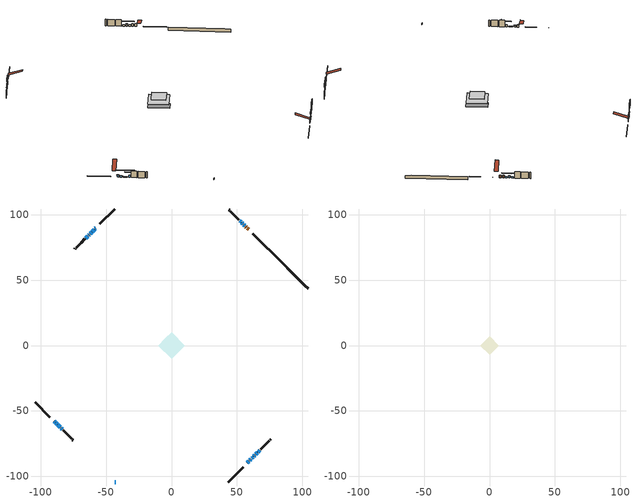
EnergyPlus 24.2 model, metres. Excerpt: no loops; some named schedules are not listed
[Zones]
conditioned space
 floor outside (Floor1 construction): -0.91,0 0,0.91 0.91,0 0,-0.91 z0.61
 floor adiabatic (AdiabaticFloorConstruction): -10.11,0 0,10.11 10.11,0 0,-10.11 z3.05
 floor foundation (Slab1 construction): -7.54,3 -3,7.54 7.54,-3 3,-7.54 z-1.83
 wall outside (RimJoist1 construction): 43.2,-104.29 54.65,-92.84 / -104.29,-43.2 -92.84,-54.65 / -43.2,104.29 -54.65,92.84 / 73.46,74.03 62.01,85.48 z0.61:0.91
 wall outside (AdiabaticWallConstruction 1): 58.85,88.63 57.88,89.61 / 57.22,90.27 56.59,90.89 z0.61:2.64
 wall outside (AdiabaticWallConstruction): -43.2,-104.29 -42.45,-104.29 / -57.8,89.68 -58.45,89.04 / -59.11,88.38 -60.4,87.09 / -61.06,86.43 -62.06,85.42 / -62.72,84.77 -63.37,84.12 z0.61:1.83; -89.68,-57.8 -89,-58.49 / 59.75,-87.73 60.54,-86.94 / 61.2,-86.29 62.28,-85.21 / -64.02,83.46 -65.46,82.02 / 62.93,-84.55 63.72,-83.76 / 64.38,-83.11 65.46,-82.03 / 66.11,-81.37 67.41,-80.08 z0.61:2.13; 55.94,91.55 55.07,92.41 / 53.11,94.37 52.21,95.27 / -88.34,-59.14 -87.44,-60.04 z0.61:1.68; 54.42,93.07 53.77,93.72 / -84.19,-63.29 -83.54,-63.94 z0.61:2.14; 57.8,-89.68 59.1,-88.39 z0.61:3.15; -86.79,-60.7 -84.85,-62.64 z0.61:1.17
 wall outside (Wall1 construction): 68.06,-79.42 70.74,-76.74 / -82.89,-64.6 -80.21,-67.28 / -66.12,81.37 -68.8,78.69 / 51.56,95.93 48.88,98.61 z0.61:5.49
 wall outside (Wall2 construction): 71.4,-76.09 74.63,-72.85 / -79.55,-67.93 -76.32,-71.17 / -69.45,78.03 -72.69,74.8 / 48.22,99.27 44.99,102.5 z0.61:5.49
 wall outside (Wall3 construction): 75.29,-72.19 75.77,-71.72 / -75.66,-71.83 -75.19,-72.3 / -73.35,74.14 -73.82,73.67 / 44.33,103.16 43.85,103.63 z0.61:5.49
 wall foundation (FoundationWall1 construction): 74.12,73.37,-1.83 74.12,73.37,0.61 101.27,46.21,0.61 101.27,46.21,0.25 104.29,43.2,0.25 104.29,43.2,-1.83
 window (WindowConstruction 17): -43.2,-104.29 -42.45,-104.29 z0.61:1.83
 window (WindowConstruction 6): -89.68,-57.8 -89,-58.49 z0.61:2.13
 window (WindowConstruction 7): 55.93,91.55 55.07,92.41 z0.61:1.68
 window (WindowConstruction 8): 54.42,93.07 53.77,93.72 z0.61:2.13
 window (WindowConstruction 9): -57.8,89.68 -58.45,89.04 z0.61:1.83
 window (WindowConstruction 10): -59.11,88.38 -60.4,87.09 z0.61:1.83
 window (WindowConstruction 11): -61.06,86.43 -62.06,85.42 z0.61:1.83
 window (WindowConstruction 12): -62.72,84.77 -63.37,84.12 z0.61:1.83
 window (WindowConstruction 13): 57.8,-89.68 59.1,-88.39 z0.61:3.15
 window (WindowConstruction 14): 59.75,-87.73 60.54,-86.94 z0.61:2.13
 window (WindowConstruction): 53.11,94.37 52.21,95.27 z0.61:1.68
 window (WindowConstruction 15): 61.2,-86.29 62.28,-85.21 z0.61:2.13
 window (WindowConstruction 16): -88.34,-59.14 -87.44,-60.04 z0.61:1.68
 window (WindowConstruction 18): -86.79,-60.7 -84.85,-62.64 z0.61:1.17
 window (WindowConstruction 1): -64.02,83.46 -65.46,82.02 z0.61:2.13
 window (WindowConstruction 2): 62.93,-84.55 63.72,-83.76 z0.61:2.13
 window (WindowConstruction 3): 64.38,-83.11 65.46,-82.03 z0.61:2.13
 window (WindowConstruction 4): 66.11,-81.37 67.41,-80.08 z0.61:2.13
 window (WindowConstruction 5): -84.19,-63.29 -83.55,-63.94 z0.61:2.13
 door (Door): 58.85,88.63 57.88,89.61 z0.61:2.64
 door (Door 1): 57.22,90.27 56.59,90.89 z0.61:2.64
 ceiling adiabatic (AdiabaticFloorConstruction): 0,-10.11 10.11,0 0,10.11 -10.11,0 z3.05
attic - vented
 floor to conditioned space (Floor2 construction Reversed): -7.18,0 0,7.18 7.18,0 0,-7.18 z5.49
 roof outside (Roof1 construction): 57.15,-90.34,5.49 50.16,-83.35,8.78 48.31,-85.19,8.78 55.3,-92.18,5.49; -90.34,-57.15,5.49 -83.35,-50.16,8.78 -85.19,-48.31,8.78 -92.18,-55.3,5.49; -57.15,90.34,5.49 -50.16,83.35,8.78 -48.31,85.19,8.78 -55.3,92.18,5.49; 59.51,87.98,5.49 52.52,80.99,8.78 54.36,79.14,8.78 61.35,86.13,5.49
shading: -88.86,-58.63 -89.83,-57.66 -90.12,-57.95 -89.15,-58.92 z2.34; 53.21,94.28 57.8,89.68 58.09,89.98 53.5,94.57 z4.32; 53.63,93.86 54.56,92.93 54.85,93.22 53.92,94.15 z2.34; -60.32,87.17 -55.94,91.55 -56.23,91.84 -60.61,87.46 z4.47; -62.27,85.22 -57.24,90.25 -57.53,90.54 -62.56,85.51 z4.47; -62.21,85.28 -60.91,86.57 -61.2,86.86 -62.5,85.57 z2.03; -63.51,83.98 -62.58,84.91 -62.87,85.2 -63.8,84.27 z2.03; 59.24,-88.25 57.66,-89.83 57.95,-90.12 59.53,-88.54 z3.35; 60.68,-86.8 59.61,-87.88 59.9,-88.17 60.97,-87.09 z2.34; 50.35,97.14 54.98,92.51 55.27,92.8 50.64,97.43 z4.32; 62.42,-85.07 61.06,-86.43 61.35,-86.72 62.71,-85.36 z2.34; -87.3,-60.18 -88.49,-59 -88.78,-59.29 -87.59,-60.47 z1.88; -81.26,-66.23 -90.38,-57.11 -90.67,-57.4 -81.55,-66.52 z6.25; -65.6,81.88 -63.88,83.6 -64.17,83.9 -65.89,82.17 z2.34; 65.59,-81.9 61.07,-86.42 61.36,-86.71 65.88,-82.19 z4.77; 67.32,-80.16 62.51,-84.97 62.8,-85.26 67.61,-80.45 z4.77; 69.27,-78.21 64.25,-83.24 64.54,-83.53 69.56,-78.5 z4.77; -81.68,-65.81 -86.06,-61.43 -86.35,-61.72 -81.97,-66.1 z4.77
[Building]
Building 1: Terrain=Suburbs
[Site:Location]
Edmonton Intl AP_AB: Latitude {deg}=53.31; Longitude {deg}=-113.58; Time Zone {hr}=-7; Elevation {m}=723; Keep Site Location Information=Yes
[Site:GroundTemperature:Shallow]
-1.56185, -3.61833, -3.78302, -2.80711, 1.11059, 5.01004, 8.39065, 10.5322, 10.7141, 8.97234, 5.67794, 1.89811
[Site:WaterMainsTemperature]
Calculation Method=Schedule; Temperature Schedule=mains temperature schedule
[Material] Roughness=Rough; Thermal Absorptance=0.9
Name | Thickness {m} | Conductivity {W/m-K} | Density {kg/m3} | Specific Heat {J/kg-K} | Solar Absorptance | Visible Absorptance
asphalt or fiberglass shingles | 0.00635 | 0.162714 | 1121.4 | 1465.45 | 0.4 | 0.4
ceiling loosefill ins | 0.169333 | 0.0480833 | 16.02 | 1046.75 | 0.7 | 0.7
ceiling stud and cavity | 0.1397 | 0.0984332 | 65.682 | 1177.47 | 0.7 | 0.7
concrete 4.0 in. | 0.1016 | 1.803125 | 2242.8 | 837.4 | 0.7 | 0.7
concrete 8.0 in. | 0.2032 | 1.803125 | 2242.8 | 837.4 | 0.7 | 0.7
door material | 0.04445 | 0.053851 | 512.64 | 1214.23 | 0.7 | 0.7
exterior vertical ins | 0.0716107 | 0.029427 | 32.04 | 1214.23 | 0.7 | 0.7
floor covering | 0.0127 | 0.0433444 | 54.468 | 1339.84 | 0.6 | 0.6
floor rigid ins; rim joist rigid ins; wall rigid ins | 0.051816 | 0.029427 | 32.04 | 1214.23 | 0.7 | 0.7
floor rigid ins 1; wall rigid ins 1 | 0.512978 | 0.029427 | 32.04 | 1214.23 | 0.7 | 0.7
floor stud and cavity | 0.1397 | 0.0770868 | 92.3553 | 1139.71 | 0.7 | 0.7
floor stud and cavity 1 | 0.1397 | 1.75129 | 37.0049 | 1207.88 | 0.7 | 0.7
furniture material conditioned space 1 | 0.1524 | 0.115458 | 640.8 | 1214.23 | 0.6 | 0.6
gypsum board | 0.0127 | 0.160291 | 801 | 837.4 | 0.6 | 0.6
gypsum board 1 | 0.0127 | 0.160291 | 801 | 837.4 | 0.7 | 0.7
osb sheathing 0.5 in. | 0.0127 | 0.115458 | 512.64 | 1214.23 | 0.7 | 0.7
osb sheathing 0.75 in. | 0.01905 | 0.115458 | 512.64 | 1214.23 | 0.7 | 0.7
osb sheathing 2.0 in. | 0.0508 | 0.115458 | 512.64 | 1214.23 | 0.7 | 0.7
rim joist stud and cavity | 0.0508 | 0.0413573 | 125.044 | 1163.47 | 0.6 | 0.6
wall stud and cavity | 0.1397 | 0.217966 | 139.0536 | 1170.24 | 0.7 | 0.7
wall stud and cavity 1 | 0.1397 | 0.215597 | 139.0536 | 1170.24 | 0.7 | 0.7
wall stud and cavity 2 | 0.1397 | 0.453384 | 139.0536 | 1170.24 | 0.7 | 0.7
wall stud and cavity 3 | 0.0889 | 0.380278 | 52.3479 | 1209.89 | 0.7 | 0.7
wall stud and cavity 4 | 0.0889 | 0.391764 | 83.0341 | 1211.67 | 0.7 | 0.7
wood siding | 0.0254 | 0.102417 | 544.68 | 1172.36 | 0.4 | 0.4
wood siding 1; wood siding 2; wood siding 3 | 0.0254 | 0.102417 | 544.68 | 1172.36 | 0.7 | 0.7
[WindowMaterial:SimpleGlazingSystem]
Name | U-Factor {W/m2-K} | Solar Heat Gain Coefficient
WindowMaterial | 2.986628 | 0.56
WindowMaterial 1 | 2.93496 | 0.62
WindowMaterial 10 | 3.28416 | 0.54
WindowMaterial 11 | 2.00774 | 0.44
WindowMaterial 12 | 1.90383 | 0.47
WindowMaterial 13 | 2.95653 | 0.6
WindowMaterial 14 | 2.16672 | 0.41
WindowMaterial 15 | 3.01842 | 0.49
WindowMaterial 2 | 2.1724 | 0.41
WindowMaterial 3 | 1.97083 | 0.45
WindowMaterial 4 | 1.95153 | 0.46
WindowMaterial 5 | 2.24281 | 0.4
WindowMaterial 6 | 2.97584 | 0.57
WindowMaterial 7 | 2.99003 | 0.55
WindowMaterial 8 | 2.97868 | 0.56
WindowMaterial 9 | 2.99685 | 0.54
[Construction]
AdiabaticFloorConstruction: floor stud and cavity 1, floor rigid ins 1, osb sheathing 0.75 in., floor covering
AdiabaticWallConstruction: wood siding 2, wall rigid ins 1, wall stud and cavity 3, gypsum board
AdiabaticWallConstruction 1: wood siding 3, wall rigid ins 1, wall stud and cavity 3, gypsum board
Door; Door 1: door material
Floor1 construction: floor stud and cavity, floor rigid ins, osb sheathing 0.75 in., floor covering
Floor2 construction Reversed: gypsum board, ceiling stud and cavity, ceiling loosefill ins
FoundationWall1 construction: concrete 8.0 in., gypsum board 1
furniture construction conditioned space 1: furniture material conditioned space 1
PartitionWallConstruction: gypsum board, wall stud and cavity 4, gypsum board
RimJoist1 construction: wood siding 1, rim joist rigid ins, osb sheathing 2.0 in., rim joist stud and cavity
Roof1 construction: asphalt or fiberglass shingles
Slab1 construction: concrete 4.0 in.
Wall1 construction: wood siding, wall rigid ins, osb sheathing 0.5 in., wall stud and cavity, gypsum board
Wall2 construction: wood siding, wall rigid ins, osb sheathing 0.5 in., wall stud and cavity 1, gypsum board
Wall3 construction: wood siding, wall rigid ins, osb sheathing 0.5 in., wall stud and cavity 2, gypsum board
WindowConstruction; WindowConstruction 16: WindowMaterial
WindowConstruction 1: WindowMaterial 1
WindowConstruction 10: WindowMaterial 10
WindowConstruction 11: WindowMaterial 11
WindowConstruction 12; WindowConstruction 9: WindowMaterial 9
WindowConstruction 13: WindowMaterial 12
WindowConstruction 14; WindowConstruction 2: WindowMaterial 2
WindowConstruction 15: WindowMaterial 13
WindowConstruction 17: WindowMaterial 14
WindowConstruction 18: WindowMaterial 15
WindowConstruction 3: WindowMaterial 3
WindowConstruction 4: WindowMaterial 4
WindowConstruction 5: WindowMaterial 5
WindowConstruction 6: WindowMaterial 6
WindowConstruction 7: WindowMaterial 7
WindowConstruction 8: WindowMaterial 8
[Zone] Multiplier=1; Part of Total Floor Area=Yes
Name | Volume {m3}
attic - vented | 55.094
conditioned space | 777.3
[Space]
Name | Zone | Volume {m3}
attic - vented 1 | attic - vented | 55.094
conditioned space 1 | conditioned space | 777.3
[ZoneInfiltration:EffectiveLeakageArea]
infil attic - vented 1: Zone or Space=attic - vented 1; Schedule=Always On Discrete; Effective Air Leakage Area {cm2}=3582.61; Stack Coefficient=0.00022913; Wind Coefficient=1.02273e-05
[ZoneMixing]
whole house fan mix: Zone or Space=attic - vented; Schedule=Always On Continuous; Design Flow Rate Calculation Method=Flow/Zone; Design Flow Rate {m3/s}=0; Source Zone or Space=conditioned space
[SurfaceProperty:ExposedFoundationPerimeter]
Slab1: Exposed Perimeter Calculation Method=TotalExposedPerimeter; Total Exposed Perimeter {m}=42.671
[InternalMass] Zone or ZoneList=conditioned space; Space or SpaceList=conditioned space 1
Name | Construction | Surface Area {m2}
furniture mass conditioned space 1 | furniture construction conditioned space 1 | 120.728
partition wall mass | PartitionWallConstruction | 301.821
[Lights]
interior lighting: Zone or ZoneList or Space or SpaceList=conditioned space 1; Schedule=interior lighting schedule; Design Level Calculation Method=LightingLevel; Lighting Level {W}=343.2; Return Air Fraction=0; Fraction Radiant=0.6; Fraction Visible=0.2; Fraction Replaceable=1
[People]
occupants: Zone or ZoneList or Space or SpaceList=conditioned space 1; Number of People Schedule=occupants schedule; Number of People Calculation Method=People; Number of People=3; Fraction Radiant=0.314171; Sensible Heat Fraction=0.56303; Activity Level Schedule=occupants activity schedule; Carbon Dioxide Generation Rate {m3/s-W}=0; Enable ASHRAE 55 Comfort Warnings=No; Mean Radiant Temperature Calculation Type=EnclosureAveraged
[ElectricEquipment] Zone or ZoneList or Space or SpaceList=conditioned space 1; Design Level Calculation Method=EquipmentLevel
Name | Schedule | Design Level {W} | Fraction Latent | Fraction Radiant | Fraction Lost
clothes dryer | clothes dryer schedule | 140.772 | 0.015 | 0.081 | 0.85
clothes washer | clothes washer schedule | 32.1985 | 0.03 | 0.162 | 0.7
cooking range | cooking range schedule | 215.147 | 0.08 | 0.432 | 0.2
dishwasher | dishwasher schedule | 66.8632 | 0.3 | 0.18 | 0.4
fridge | fridge schedule | 72.9452 | 0 | 0.6 | 0
mech vent bath fan 0 | mech vent bath fan 0 schedule | 50.2 | 0 | 0 | 1
mech vent bath fan 1 | mech vent bath fan 1 schedule | 50.2 | 0 | 0 | 1
mech vent house fan | mech vent house fan schedule | 0 | 0 | 0 | 1
mech vent house fan cfis | mech vent house fan cfis schedule | 0 | 0 | 0 | 0
mech vent range fan 0 | mech vent range fan 0 schedule | 57 | 0 | 0 | 1
misc plug loads | misc plug loads schedule | 494.7 | 0.045 | 0.513 | 0.1
whole house fan | Always On Discrete | 0 | 0 | 0 | 1
[OtherEquipment] Zone or ZoneList or Space or SpaceList=conditioned space 1; Design Level Calculation Method=EquipmentLevel
Name | Fuel Type | Schedule | Design Level {W} | Fraction Latent | Fraction Radiant | Fraction Lost
clothes dryer 1 | Electricity | clothes dryer schedule | 0 | 0.015 | 0.081 | 0.85
cooking range 1 | Electricity | cooking range schedule | 0 | 0.08 | 0.432 | 0.2
general water use latent | None | general water use schedule | 62.594 | 1 | 0 | 0
general water use sensible | None | general water use schedule | -61.6891 | 0 | 0.6 | 0
mech vent house fan latent load | None | Always On Discrete | 0 | 1 | 0 | 0
mech vent house fan sensible load | None | Always On Discrete | 0 | 0 | 0 | 0
water heater energy adjustment1 | NaturalGas | Always On Discrete | 0.01 | 0 | 0 | 1
[ZoneInfiltration:DesignFlowRate] Zone or ZoneList or Space or SpaceList=conditioned space 1; Schedule=Always On Discrete; Design Flow Rate Calculation Method=Flow/Zone; Design Flow Rate {m3/s}=0
infil flow; natural vent flow; whole house fan flow
[Foundation:Kiva]
Foundation Kiva 1: Initial Indoor Air Temperature {C}=18; Wall Height Above Grade {m}=0.609996; Wall Depth Below Slab {m}=0.2032; Custom Block Material Name 1=exterior vertical ins; Custom Block Depth 1 {m}=2.43998; Custom Block X Position 1 {m}=0.2159; Custom Block Z Position 1 {m}=0
[Foundation:Kiva:Settings]
Soil Conductivity {W/m-K}=0.849921; Soil Density {kg/m3}=1842.3; Soil Specific Heat {J/kg-K}=418.7; Ground Solar Absorptivity=0.9; Ground Thermal Absorptivity=0.9; Ground Surface Roughness {m}=0.03; Far-Field Width {m}=40; Deep-Ground Boundary Condition=ZeroFlux; Deep-Ground Depth {m}=40; Minimum Cell Dimension {m}=0.2; Maximum Cell Growth Coefficient=3; Simulation Timestep=Timestep
[Exterior:Lights]
exterior lighting: Schedule=exterior lighting schedule; Design Level {W}=75.6
[Schedule:Constant]
Name | Hourly Value
Always On Continuous; mech vent house fan schedule; mech vent house fan cfis schedule; Always On Discrete | 1
occupants activity schedule | 117.228
fridge schedule | 0
[Schedule:Week:Daily]
interior lighting schedule Week Rule - Jan1-Jan27: interior lighting schedule day, interior lighting schedule day, interior lighting schedule day, interior lighting schedule day, interior lighting schedule day, interior lighting schedule day, interior lighting schedule day, interior lighting schedule default day, interior lighting schedule default day, interior lighting schedule default day, interior lighting schedule default day, interior lighting schedule default day
interior lighting schedule Week Rule - Jan28-Feb3: interior lighting schedule day, interior lighting schedule day, interior lighting schedule day, interior lighting schedule day, interior lighting schedule day 1, interior lighting schedule day 1, interior lighting schedule day 1, interior lighting schedule default day, interior lighting schedule default day, interior lighting schedule default day, interior lighting schedule default day, interior lighting schedule default day
interior lighting schedule Week Rule - Feb4-Feb24: interior lighting schedule day 1, interior lighting schedule day 1, interior lighting schedule day 1, interior lighting schedule day 1, interior lighting schedule day 1, interior lighting schedule day 1, interior lighting schedule day 1, interior lighting schedule default day, interior lighting schedule default day, interior lighting schedule default day, interior lighting schedule default day, interior lighting schedule default day
interior lighting schedule Week Rule - Feb25-Mar3: interior lighting schedule day 1, interior lighting schedule day 1, interior lighting schedule day 1, interior lighting schedule day 1, interior lighting schedule day 2, interior lighting schedule day 2, interior lighting schedule day 2, interior lighting schedule default day, interior lighting schedule default day, interior lighting schedule default day, interior lighting schedule default day, interior lighting schedule default day
interior lighting schedule Week Rule - Mar4-Mar31: interior lighting schedule day 2, interior lighting schedule day 2, interior lighting schedule day 2, interior lighting schedule day 2, interior lighting schedule day 2, interior lighting schedule day 2, interior lighting schedule day 2, interior lighting schedule default day, interior lighting schedule default day, interior lighting schedule default day, interior lighting schedule default day, interior lighting schedule default day
interior lighting schedule Week Rule - Apr1-Apr28: interior lighting schedule day 3, interior lighting schedule day 3, interior lighting schedule day 3, interior lighting schedule day 3, interior lighting schedule day 3, interior lighting schedule day 3, interior lighting schedule day 3, interior lighting schedule default day, interior lighting schedule default day, interior lighting schedule default day, interior lighting schedule default day, interior lighting schedule default day
interior lighting schedule Week Rule - Apr29-May5: interior lighting schedule day 3, interior lighting schedule day 3, interior lighting schedule day 4, interior lighting schedule day 4, interior lighting schedule day 4, interior lighting schedule day 4, interior lighting schedule day 4, interior lighting schedule default day, interior lighting schedule default day, interior lighting schedule default day, interior lighting schedule default day, interior lighting schedule default day
interior lighting schedule Week Rule - May6-May26: interior lighting schedule day 4, interior lighting schedule day 4, interior lighting schedule day 4, interior lighting schedule day 4, interior lighting schedule day 4, interior lighting schedule day 4, interior lighting schedule day 4, interior lighting schedule default day, interior lighting schedule default day, interior lighting schedule default day, interior lighting schedule default day, interior lighting schedule default day
interior lighting schedule Week Rule - May27-Jun2: interior lighting schedule day 4, interior lighting schedule day 4, interior lighting schedule day 4, interior lighting schedule day 4, interior lighting schedule day 4, interior lighting schedule day 5, interior lighting schedule day 5, interior lighting schedule default day, interior lighting schedule default day, interior lighting schedule default day, interior lighting schedule default day, interior lighting schedule default day
interior lighting schedule Week Rule - Jun3-Jun30: interior lighting schedule day 5, interior lighting schedule day 5, interior lighting schedule day 5, interior lighting schedule day 5, interior lighting schedule day 5, interior lighting schedule day 5, interior lighting schedule day 5, interior lighting schedule default day, interior lighting schedule default day, interior lighting schedule default day, interior lighting schedule default day, interior lighting schedule default day
interior lighting schedule Week Rule - Jul1-Jul28: interior lighting schedule day 6, interior lighting schedule day 6, interior lighting schedule day 6, interior lighting schedule day 6, interior lighting schedule day 6, interior lighting schedule day 6, interior lighting schedule day 6, interior lighting schedule default day, interior lighting schedule default day, interior lighting schedule default day, interior lighting schedule default day, interior lighting schedule default day
interior lighting schedule Week Rule - Jul29-Aug4: interior lighting schedule day 6, interior lighting schedule day 6, interior lighting schedule day 6, interior lighting schedule day 7, interior lighting schedule day 7, interior lighting schedule day 7, interior lighting schedule day 7, interior lighting schedule default day, interior lighting schedule default day, interior lighting schedule default day, interior lighting schedule default day, interior lighting schedule default day
interior lighting schedule Week Rule - Aug5-Aug25: interior lighting schedule day 7, interior lighting schedule day 7, interior lighting schedule day 7, interior lighting schedule day 7, interior lighting schedule day 7, interior lighting schedule day 7, interior lighting schedule day 7, interior lighting schedule default day, interior lighting schedule default day, interior lighting schedule default day, interior lighting schedule default day, interior lighting schedule default day
interior lighting schedule Week Rule - Aug26-Sep1: interior lighting schedule day 7, interior lighting schedule day 7, interior lighting schedule day 7, interior lighting schedule day 7, interior lighting schedule day 7, interior lighting schedule day 7, interior lighting schedule day 8, interior lighting schedule default day, interior lighting schedule default day, interior lighting schedule default day, interior lighting schedule default day, interior lighting schedule default day
interior lighting schedule Week Rule - Sep2-Sep29: interior lighting schedule day 8, interior lighting schedule day 8, interior lighting schedule day 8, interior lighting schedule day 8, interior lighting schedule day 8, interior lighting schedule day 8, interior lighting schedule day 8, interior lighting schedule default day, interior lighting schedule default day, interior lighting schedule default day, interior lighting schedule default day, interior lighting schedule default day
interior lighting schedule Week Rule - Sep30-Oct6: interior lighting schedule day 8, interior lighting schedule day 9, interior lighting schedule day 9, interior lighting schedule day 9, interior lighting schedule day 9, interior lighting schedule day 9, interior lighting schedule day 9, interior lighting schedule default day, interior lighting schedule default day, interior lighting schedule default day, interior lighting schedule default day, interior lighting schedule default day
interior lighting schedule Week Rule - Oct7-Oct27: interior lighting schedule day 9, interior lighting schedule day 9, interior lighting schedule day 9, interior lighting schedule day 9, interior lighting schedule day 9, interior lighting schedule day 9, interior lighting schedule day 9, interior lighting schedule default day, interior lighting schedule default day, interior lighting schedule default day, interior lighting schedule default day, interior lighting schedule default day
interior lighting schedule Week Rule - Oct28-Nov3: interior lighting schedule day 9, interior lighting schedule day 9, interior lighting schedule day 9, interior lighting schedule day 9, interior lighting schedule day 10, interior lighting schedule day 10, interior lighting schedule day 10, interior lighting schedule default day, interior lighting schedule default day, interior lighting schedule default day, interior lighting schedule default day, interior lighting schedule default day
interior lighting schedule Week Rule - Nov4-Nov24: interior lighting schedule day 10, interior lighting schedule day 10, interior lighting schedule day 10, interior lighting schedule day 10, interior lighting schedule day 10, interior lighting schedule day 10, interior lighting schedule day 10, interior lighting schedule default day, interior lighting schedule default day, interior lighting schedule default day, interior lighting schedule default day, interior lighting schedule default day
interior lighting schedule Week Rule - Nov25-Dec1: interior lighting schedule day 10, interior lighting schedule day 10, interior lighting schedule day 10, interior lighting schedule day 10, interior lighting schedule day 10, interior lighting schedule day 10, interior lighting schedule day 11, interior lighting schedule default day, interior lighting schedule default day, interior lighting schedule default day, interior lighting schedule default day, interior lighting schedule default day
interior lighting schedule Week Rule - Dec2-Dec31: interior lighting schedule day 11, interior lighting schedule day 11, interior lighting schedule day 11, interior lighting schedule day 11, interior lighting schedule day 11, interior lighting schedule day 11, interior lighting schedule day 11, interior lighting schedule default day, interior lighting schedule default day, interior lighting schedule default day, interior lighting schedule default day, interior lighting schedule default day
occupants schedule Week Rule - Jan1-Dec31: occupants schedule day, occupants schedule day, occupants schedule day, occupants schedule day, occupants schedule day, occupants schedule day, occupants schedule day, occupants schedule default day, occupants schedule default day, occupants schedule default day, occupants schedule default day, occupants schedule default day
clothes dryer schedule Week Rule - Jan1-Dec31: clothes dryer schedule day, clothes dryer schedule day, clothes dryer schedule day, clothes dryer schedule day, clothes dryer schedule day, clothes dryer schedule day, clothes dryer schedule day, clothes dryer schedule default day, clothes dryer schedule default day, clothes dryer schedule default day, clothes dryer schedule default day, clothes dryer schedule default day
clothes washer schedule Week Rule - Jan1-Dec31: clothes washer schedule day, clothes washer schedule day, clothes washer schedule day, clothes washer schedule day, clothes washer schedule day, clothes washer schedule day, clothes washer schedule day, clothes washer schedule default day, clothes washer schedule default day, clothes washer schedule default day, clothes washer schedule default day, clothes washer schedule default day
cooking range schedule Week Rule - Jan1-Dec31: cooking range schedule day, cooking range schedule day, cooking range schedule day, cooking range schedule day, cooking range schedule day, cooking range schedule day, cooking range schedule day, cooking range schedule default day, cooking range schedule default day, cooking range schedule default day, cooking range schedule default day, cooking range schedule default day
dishwasher schedule Week Rule - Jan1-Dec31: dishwasher schedule day, dishwasher schedule day, dishwasher schedule day, dishwasher schedule day, dishwasher schedule day, dishwasher schedule day, dishwasher schedule day, dishwasher schedule default day, dishwasher schedule default day, dishwasher schedule default day, dishwasher schedule default day, dishwasher schedule default day
mech vent bath fan 0 schedule Week Rule - Jan1-Dec31: mech vent bath fan 0 schedule day, mech vent bath fan 0 schedule day, mech vent bath fan 0 schedule day, mech vent bath fan 0 schedule day, mech vent bath fan 0 schedule day, mech vent bath fan 0 schedule day, mech vent bath fan 0 schedule day, mech vent bath fan 0 schedule default day, mech vent bath fan 0 schedule default day, mech vent bath fan 0 schedule default day, mech vent bath fan 0 schedule default day, mech vent bath fan 0 schedule default day
mech vent bath fan 1 schedule Week Rule - Jan1-Dec31: mech vent bath fan 1 schedule day, mech vent bath fan 1 schedule day, mech vent bath fan 1 schedule day, mech vent bath fan 1 schedule day, mech vent bath fan 1 schedule day, mech vent bath fan 1 schedule day, mech vent bath fan 1 schedule day, mech vent bath fan 1 schedule default day, mech vent bath fan 1 schedule default day, mech vent bath fan 1 schedule default day, mech vent bath fan 1 schedule default day, mech vent bath fan 1 schedule default day
mech vent range fan 0 schedule Week Rule - Jan1-Dec31: mech vent range fan 0 schedule day, mech vent range fan 0 schedule day, mech vent range fan 0 schedule day, mech vent range fan 0 schedule day, mech vent range fan 0 schedule day, mech vent range fan 0 schedule day, mech vent range fan 0 schedule day, mech vent range fan 0 schedule default day, mech vent range fan 0 schedule default day, mech vent range fan 0 schedule default day, mech vent range fan 0 schedule default day, mech vent range fan 0 schedule default day
misc plug loads schedule Week Rule - Jan1-Dec31: misc plug loads schedule day, misc plug loads schedule day, misc plug loads schedule day, misc plug loads schedule day, misc plug loads schedule day, misc plug loads schedule day, misc plug loads schedule day, misc plug loads schedule default day, misc plug loads schedule default day, misc plug loads schedule default day, misc plug loads schedule default day, misc plug loads schedule default day
general water use schedule Week Rule - Jan1-Dec31: general water use schedule day, general water use schedule day, general water use schedule day, general water use schedule day, general water use schedule day, general water use schedule day, general water use schedule day, general water use schedule default day, general water use schedule default day, general water use schedule default day, general water use schedule default day, general water use schedule default day
exterior lighting schedule Week Rule - Jan1-Jan27: exterior lighting schedule day, exterior lighting schedule day, exterior lighting schedule day, exterior lighting schedule day, exterior lighting schedule day, exterior lighting schedule day, exterior lighting schedule day, exterior lighting schedule default day, exterior lighting schedule default day, exterior lighting schedule default day, exterior lighting schedule default day, exterior lighting schedule default day
exterior lighting schedule Week Rule - Jan28-Feb3: exterior lighting schedule day, exterior lighting schedule day, exterior lighting schedule day, exterior lighting schedule day, exterior lighting schedule day 1, exterior lighting schedule day 1, exterior lighting schedule day 1, exterior lighting schedule default day, exterior lighting schedule default day, exterior lighting schedule default day, exterior lighting schedule default day, exterior lighting schedule default day
exterior lighting schedule Week Rule - Feb4-Feb24: exterior lighting schedule day 1, exterior lighting schedule day 1, exterior lighting schedule day 1, exterior lighting schedule day 1, exterior lighting schedule day 1, exterior lighting schedule day 1, exterior lighting schedule day 1, exterior lighting schedule default day, exterior lighting schedule default day, exterior lighting schedule default day, exterior lighting schedule default day, exterior lighting schedule default day
exterior lighting schedule Week Rule - Feb25-Mar3: exterior lighting schedule day 1, exterior lighting schedule day 1, exterior lighting schedule day 1, exterior lighting schedule day 1, exterior lighting schedule day 2, exterior lighting schedule day 2, exterior lighting schedule day 2, exterior lighting schedule default day, exterior lighting schedule default day, exterior lighting schedule default day, exterior lighting schedule default day, exterior lighting schedule default day
exterior lighting schedule Week Rule - Mar4-Mar31: exterior lighting schedule day 2, exterior lighting schedule day 2, exterior lighting schedule day 2, exterior lighting schedule day 2, exterior lighting schedule day 2, exterior lighting schedule day 2, exterior lighting schedule day 2, exterior lighting schedule default day, exterior lighting schedule default day, exterior lighting schedule default day, exterior lighting schedule default day, exterior lighting schedule default day
exterior lighting schedule Week Rule - Apr1-Apr28: exterior lighting schedule day 3, exterior lighting schedule day 3, exterior lighting schedule day 3, exterior lighting schedule day 3, exterior lighting schedule day 3, exterior lighting schedule day 3, exterior lighting schedule day 3, exterior lighting schedule default day, exterior lighting schedule default day, exterior lighting schedule default day, exterior lighting schedule default day, exterior lighting schedule default day
exterior lighting schedule Week Rule - Apr29-May5: exterior lighting schedule day 3, exterior lighting schedule day 3, exterior lighting schedule day 4, exterior lighting schedule day 4, exterior lighting schedule day 4, exterior lighting schedule day 4, exterior lighting schedule day 4, exterior lighting schedule default day, exterior lighting schedule default day, exterior lighting schedule default day, exterior lighting schedule default day, exterior lighting schedule default day
exterior lighting schedule Week Rule - May6-May26: exterior lighting schedule day 4, exterior lighting schedule day 4, exterior lighting schedule day 4, exterior lighting schedule day 4, exterior lighting schedule day 4, exterior lighting schedule day 4, exterior lighting schedule day 4, exterior lighting schedule default day, exterior lighting schedule default day, exterior lighting schedule default day, exterior lighting schedule default day, exterior lighting schedule default day
exterior lighting schedule Week Rule - May27-Jun2: exterior lighting schedule day 4, exterior lighting schedule day 4, exterior lighting schedule day 4, exterior lighting schedule day 4, exterior lighting schedule day 4, exterior lighting schedule day 5, exterior lighting schedule day 5, exterior lighting schedule default day, exterior lighting schedule default day, exterior lighting schedule default day, exterior lighting schedule default day, exterior lighting schedule default day
exterior lighting schedule Week Rule - Jun3-Jun30: exterior lighting schedule day 5, exterior lighting schedule day 5, exterior lighting schedule day 5, exterior lighting schedule day 5, exterior lighting schedule day 5, exterior lighting schedule day 5, exterior lighting schedule day 5, exterior lighting schedule default day, exterior lighting schedule default day, exterior lighting schedule default day, exterior lighting schedule default day, exterior lighting schedule default day
exterior lighting schedule Week Rule - Jul1-Jul28: exterior lighting schedule day 6, exterior lighting schedule day 6, exterior lighting schedule day 6, exterior lighting schedule day 6, exterior lighting schedule day 6, exterior lighting schedule day 6, exterior lighting schedule day 6, exterior lighting schedule default day, exterior lighting schedule default day, exterior lighting schedule default day, exterior lighting schedule default day, exterior lighting schedule default day
[Schedule:Year]
interior lighting schedule: interior lighting schedule Week Rule - Jan1-Jan27, 1, 1, 1, 27, interior lighting schedule Week Rule - Jan28-Feb3, 1, 28, 2, 3, interior lighting schedule Week Rule - Feb4-Feb24, 2, 4, 2, 24, interior lighting schedule Week Rule - Feb25-Mar3, 2, 25, 3, 3, interior lighting schedule Week Rule - Mar4-Mar31, 3, 4, 3, 31, interior lighting schedule Week Rule - Apr1-Apr28, 4, 1, 4, 28, interior lighting schedule Week Rule - Apr29-May5, 4, 29, 5, 5, interior lighting schedule Week Rule - May6-May26, 5, 6, 5, 26, interior lighting schedule Week Rule - May27-Jun2, 5, 27, 6, 2, interior lighting schedule Week Rule - Jun3-Jun30, 6, 3, 6, 30, interior lighting schedule Week Rule - Jul1-Jul28, 7, 1, 7, 28, interior lighting schedule Week Rule - Jul29-Aug4, 7, 29, 8, 4, interior lighting schedule Week Rule - Aug5-Aug25, 8, 5, 8, 25, interior lighting schedule Week Rule - Aug26-Sep1, 8, 26, 9, 1, interior lighting schedule Week Rule - Sep2-Sep29, 9, 2, 9, 29, interior lighting schedule Week Rule - Sep30-Oct6, 9, 30, 10, 6, interior lighting schedule Week Rule - Oct7-Oct27, 10, 7, 10, 27, interior lighting schedule Week Rule - Oct28-Nov3, 10, 28, 11, 3, interior lighting schedule Week Rule - Nov4-Nov24, 11, 4, 11, 24, interior lighting schedule Week Rule - Nov25-Dec1, 11, 25, 12, 1, interior lighting schedule Week Rule - Dec2-Dec31, 12, 2, 12, 31
occupants schedule: occupants schedule Week Rule - Jan1-Dec31, 1, 1, 12, 31
clothes dryer schedule: clothes dryer schedule Week Rule - Jan1-Dec31, 1, 1, 12, 31
clothes washer schedule: clothes washer schedule Week Rule - Jan1-Dec31, 1, 1, 12, 31
cooking range schedule: cooking range schedule Week Rule - Jan1-Dec31, 1, 1, 12, 31
dishwasher schedule: dishwasher schedule Week Rule - Jan1-Dec31, 1, 1, 12, 31
mech vent bath fan 0 schedule: mech vent bath fan 0 schedule Week Rule - Jan1-Dec31, 1, 1, 12, 31
mech vent bath fan 1 schedule: mech vent bath fan 1 schedule Week Rule - Jan1-Dec31, 1, 1, 12, 31
mech vent range fan 0 schedule: mech vent range fan 0 schedule Week Rule - Jan1-Dec31, 1, 1, 12, 31
misc plug loads schedule: misc plug loads schedule Week Rule - Jan1-Dec31, 1, 1, 12, 31
general water use schedule: general water use schedule Week Rule - Jan1-Dec31, 1, 1, 12, 31
exterior lighting schedule: exterior lighting schedule Week Rule - Jan1-Jan27, 1, 1, 1, 27, exterior lighting schedule Week Rule - Jan28-Feb3, 1, 28, 2, 3, exterior lighting schedule Week Rule - Feb4-Feb24, 2, 4, 2, 24, exterior lighting schedule Week Rule - Feb25-Mar3, 2, 25, 3, 3, exterior lighting schedule Week Rule - Mar4-Mar31, 3, 4, 3, 31, exterior lighting schedule Week Rule - Apr1-Apr28, 4, 1, 4, 28, exterior lighting schedule Week Rule - Apr29-May5, 4, 29, 5, 5, exterior lighting schedule Week Rule - May6-May26, 5, 6, 5, 26, exterior lighting schedule Week Rule - May27-Jun2, 5, 27, 6, 2, exterior lighting schedule Week Rule - Jun3-Jun30, 6, 3, 6, 30, exterior lighting schedule Week Rule - Jul1-Jul28, 7, 1, 7, 28, exterior lighting schedule Week Rule - Jul29-Aug4, 7, 29, 8, 4, exterior lighting schedule Week Rule - Aug5-Aug25, 8, 5, 8, 25, exterior lighting schedule Week Rule - Aug26-Sep1, 8, 26, 9, 1, exterior lighting schedule Week Rule - Sep2-Sep29, 9, 2, 9, 29, exterior lighting schedule Week Rule - Sep30-Oct6, 9, 30, 10, 6, exterior lighting schedule Week Rule - Oct7-Oct27, 10, 7, 10, 27, exterior lighting schedule Week Rule - Oct28-Nov3, 10, 28, 11, 3, exterior lighting schedule Week Rule - Nov4-Nov24, 11, 4, 11, 24, exterior lighting schedule Week Rule - Nov25-Dec1, 11, 25, 12, 1, exterior lighting schedule Week Rule - Dec2-Dec31, 12, 2, 12, 31
[Schedule:Compact]
mains temperature schedule: Through: 01/01, For: AllDays, Until: 24:00, 3.97167, Through: 01/02, For: AllDays, Until: 24:00, 3.90778, Through: 01/03, For: AllDays, Until: 24:00, 3.84556, Through: 01/04, For: AllDays, Until: 24:00, 3.78389, Through: 01/05, For: AllDays, Until: 24:00, 3.72278, Through: 01/06, For: AllDays, Until: 24:00, 3.66278, Through: 01/07, For: AllDays, Until: 24:00, 3.60389, Through: 01/08, For: AllDays, Until: 24:00, 3.54556, Through: 01/09, For: AllDays, Until: 24:00, 3.48833, Through: 01/10, For: AllDays, Until: 24:00, 3.43167, Through: 01/11, For: AllDays, Until: 24:00, 3.37611, Through: 01/12, For: AllDays, Until: 24:00, 3.32167, Through: 01/13, For: AllDays, Until: 24:00, 3.26833, Through: 01/14, For: AllDays, Until: 24:00, 3.21556, Through: 01/15, For: AllDays, Until: 24:00, 3.16444, Through: 01/16, For: AllDays, Until: 24:00, 3.11389, Through: 01/17, For: AllDays, Until: 24:00, 3.06444, Through: 01/18, For: AllDays, Until: 24:00, 3.01611, Through: 01/19, For: AllDays, Until: 24:00, 2.96889, Through: 01/20, For: AllDays, Until: 24:00, 2.92278, Through: 01/21, For: AllDays, Until: 24:00, 2.87722, Through: 01/22, For: AllDays, Until: 24:00, 2.83333, Through: 01/23, For: AllDays, Until: 24:00, 2.79056, Through: 01/24, For: AllDays, Until: 24:00, 2.74889, Through: 01/25, For: AllDays, Until: 24:00, 2.70833, Through: 01/26, For: AllDays, Until: 24:00, 2.66889, Through: 01/27, For: AllDays, Until: 24:00, 2.63056, Through: 01/28, For: AllDays, Until: 24:00, 2.59333, Through: 01/29, For: AllDays, Until: 24:00, 2.55778, Through: 01/30, For: AllDays, Until: 24:00, 2.52278, Through: 01/31, For: AllDays, Until: 24:00, 2.48944, Through: 02/01, For: AllDays, Until: 24:00, 2.45722, Through: 02/02, For: AllDays, Until: 24:00, 2.42611, Through: 02/03, For: AllDays, Until: 24:00, 2.39667, Through: 02/04, For: AllDays, Until: 24:00, 2.36833, Through: 02/05, For: AllDays, Until: 24:00, 2.34111, Through: 02/06, For: AllDays, Until: 24:00, 2.315, Through: 02/07, For: AllDays, Until: 24:00, 2.29056, Through: 02/08, For: AllDays, Until: 24:00, 2.26722, Through: 02/09, For: AllDays, Until: 24:00, 2.245, Through: 02/10, For: AllDays, Until: 24:00, 2.22444, Through: 02/11, For: AllDays, Until: 24:00, 2.20444, Through: 02/12, For: AllDays, Until: 24:00, 2.18667, Through: 02/13, For: AllDays, Until: 24:00, 2.17, Through: 02/14, For: AllDays, Until: 24:00, 2.15444, Through: 02/15, For: AllDays, Until: 24:00, 2.14, Through: 02/16, For: AllDays, Until: 24:00, 2.12722, Through: 02/17, For: AllDays, Until: 24:00, 2.11556, Through: 02/18, For: AllDays, Until: 24:00, 2.10556, Through: 02/19, For: AllDays, Until: 24:00, 2.09667, Through: 02/20, For: AllDays, Until: 24:00, 2.08889, Through: 02/21, For: AllDays, Until: 24:00, 2.08278, Through: 02/22, For: AllDays, Until: 24:00, 2.07833, Through: 02/23, For: AllDays, Until: 24:00, 2.07444, Through: 02/24, For: AllDays, Until: 24:00, 2.07278, Through: 02/25, For: AllDays, Until: 24:00, 2.07167, Through: 02/26, For: AllDays, Until: 24:00, 2.07222, Through: 02/27, For: AllDays, Until: 24:00, 2.07444, Through: 02/28, For: AllDays, Until: 24:00, 2.07778, Through: 03/01, For: AllDays, Until: 24:00, 2.08222, Through: 03/02, For: AllDays, Until: 24:00, 2.08833, Through: 03/03, For: AllDays, Until: 24:00, 2.09556, Through: 03/04, For: AllDays, Until: 24:00, 2.10444, Through: 03/05, For: AllDays, Until: 24:00, 2.11444, Through: 03/06, For: AllDays, Until: 24:00, 2.12556, Through: 03/07, For: AllDays, Until: 24:00, 2.13833, Through: 03/08, For: AllDays, Until: 24:00, 2.15278, Through: 03/09, For: AllDays, Until: 24:00, 2.16778, Through: 03/10, For: AllDays, Until: 24:00, 2.18444, Through: 03/11, For: AllDays, Until: 24:00, 2.20278, Through: 03/12, For: AllDays, Until: 24:00, 2.22167, Through: 03/13, For: AllDays, Until: 24:00, 2.24278, Through: 03/14, For: AllDays, Until: 24:00, 2.26444, Through: 03/15, For: AllDays, Until: 24:00, 2.28778, Through: 03/16, For: AllDays, Until: 24:00, 2.31222, Through: 03/17, For: AllDays, Until: 24:00, 2.33778, Through: 03/18, For: AllDays, Until: 24:00, 2.365, Through: 03/19, For: AllDays, Until: 24:00, 2.39333, Through: 03/20, For: AllDays, Until: 24:00, 2.42278, Through: 03/21, For: AllDays, Until: 24:00, 2.45389, Through: 03/22, For: AllDays, Until: 24:00, 2.48611, Through: 03/23, For: AllDays, Until: 24:00, 2.51889, Through: 03/24, For: AllDays, Until: 24:00, 2.55389, Through: 03/25, For: AllDays, Until: 24:00, 2.58944, Through: 03/26, For: AllDays, Until: 24:00, 2.62611, Through: 03/27, For: AllDays, Until: 24:00, 2.66444, Through: 03/28, For: AllDays, Until: 24:00, 2.70389, Through: 03/29, For: AllDays, Until: 24:00, 2.74389, Through: 03/30, For: AllDays, Until: 24:00, 2.78556, Through: 03/31, For: AllDays, Until: 24:00, 2.82833, Through: 04/01, For: AllDays, Until: 24:00, 2.87222, Through: 04/02, For: AllDays, Until: 24:00, 2.91722, Through: 04/03, For: AllDays, Until: 24:00, 2.96333, Through: 04/04, For: AllDays, Until: 24:00, 3.01056, Through: 04/05, For: AllDays, Until: 24:00, 3.05889, Through: 04/06, For: AllDays, Until: 24:00, 3.10833, Through: 04/07, For: AllDays, Until: 24:00, 3.15833, Through: 04/08, For: AllDays, Until: 24:00, 3.21, Through: 04/09, For: AllDays, Until: 24:00, 3.26222, Through: 04/10, For: AllDays, Until: 24:00, 3.31556, Through: 04/11, For: AllDays, Until: 24:00, 3.37, Through: 04/12, For: AllDays, Until: 24:00, 3.42556, Through: 04/13, For: AllDays, Until: 24:00, 3.48167, Through: 04/14, For: AllDays, Until: 24:00, 3.53889, Through: 04/15, For: AllDays, Until: 24:00, 3.59722, Through: 04/16, For: AllDays, Until: 24:00, 3.65611, Through: 04/17, For: AllDays, Until: 24:00, 3.71611, Through: 04/18, For: AllDays, Until: 24:00, 3.77667, Through: 04/19, For: AllDays, Until: 24:00, 3.83833, Through: 04/20, For: AllDays, Until: 24:00, 3.90111, Through: 04/21, For: AllDays, Until: 24:00, 3.96444, Through: 04/22, For: AllDays, Until: 24:00, 4.02833, Through: 04/23, For: AllDays, Until: 24:00, 4.09333, Through: 04/24, For: AllDays, Until: 24:00, 4.15889, Through: 04/25, For: AllDays, Until: 24:00, 4.225, Through: 04/26, For: AllDays, Until: 24:00, 4.29222, Through: 04/27, For: AllDays, Until: 24:00, 4.36, Through: 04/28, For: AllDays, Until: 24:00, 4.42833, Through: 04/29, For: AllDays, Until: 24:00, 4.49722, Through: 04/30, For: AllDays, Until: 24:00, 4.56667, Through: 05/01, For: AllDays, Until: 24:00, 4.63722, Through: 05/02, For: AllDays, Until: 24:00, 4.70833, Through: 05/03, For: AllDays, Until: 24:00, 4.77944, Through: 05/04, For: AllDays, Until: 24:00, 4.85167, Through: 05/05, For: AllDays, Until: 24:00, 4.92389, Through: 05/06, For: AllDays, Until: 24:00, 4.99722, Through: 05/07, For: AllDays, Until: 24:00, 5.07056, Through: 05/08, For: AllDays, Until: 24:00, 5.145, Through: 05/09, For: AllDays, Until: 24:00, 5.21944, Through: 05/10, For: AllDays, Until: 24:00, 5.29389, Through: 05/11, For: AllDays, Until: 24:00, 5.36944, Through: 05/12, For: AllDays, Until: 24:00, 5.445, Through: 05/13, For: AllDays, Until: 24:00, 5.52111, Through: 05/14, For: AllDays, Until: 24:00, 5.59722, Through: 05/15, For: AllDays, Until: 24:00, 5.67389, Through: 05/16, For: AllDays, Until: 24:00, 5.75056, Through: 05/17, For: AllDays, Until: 24:00, 5.82778, Through: 05/18, For: AllDays, Until: 24:00, 5.90556, Through: 05/19, For: AllDays, Until: 24:00, 5.98278, Through: 05/20, For: AllDays, Until: 24:00, 6.06056, Through: 05/21, For: AllDays, Until: 24:00, 6.13889, Through: 05/22, For: AllDays, Until: 24:00, 6.21667, Through: 05/23, For: AllDays, Until: 24:00, 6.295, Through: 05/24, For: AllDays, Until: 24:00, 6.37333, Through: 05/25, For: AllDays, Until: 24:00, 6.45222, Through: 05/26, For: AllDays, Until: 24:00, 6.53056, Through: 05/27, For: AllDays, Until: 24:00, 6.60889, Through: 05/28, For: AllDays, Until: 24:00, 6.68778, Through: 05/29, For: AllDays, Until: 24:00, 6.76611, Through: 05/30, For: AllDays, Until: 24:00, 6.84444, Through: 05/31, For: AllDays, Until: 24:00, 6.92278, Through: 06/01, For: AllDays, Until: 24:00, 7.00111, Through: 06/02, For: AllDays, Until: 24:00, 7.07944, Through: 06/03, For: AllDays, Until: 24:00, 7.15778, Through: 06/04, For: AllDays, Until: 24:00, 7.23556, Through: 06/05, For: AllDays, Until: 24:00, 7.31333, Through: 06/06, For: AllDays, Until: 24:00, 7.39056, Through: 06/07, For: AllDays, Until: 24:00, 7.46833, Through: 06/08, For: AllDays, Until: 24:00, 7.545, Through: 06/09, For: AllDays, Until: 24:00, 7.62222, Through: 06/10, For: AllDays, Until: 24:00, 7.69833, Through: 06/11, For: AllDays, Until: 24:00, 7.775, Through: 06/12, For: AllDays, Until: 24:00, 7.85056, Through: 06/13, For: AllDays, Until: 24:00, 7.92611, Through: 06/14, For: AllDays, Until: 24:00, 8.00111, Through: 06/15, For: AllDays, Until: 24:00, 8.07611, Through: 06/16, For: AllDays, Until: 24:00, 8.15056, Through: 06/17, For: AllDays, Until: 24:00, 8.22389, Through: 06/18, For: AllDays, Until: 24:00, 8.29778, Through: 06/19, For: AllDays, Until: 24:00, 8.37056, Through: 06/20, For: AllDays, Until: 24:00, 8.44278, Through: 06/21, For: AllDays, Until: 24:00, 8.51444, Through: 06/22, For: AllDays, Until: 24:00, 8.58611, Through: 06/23, For: AllDays, Until: 24:00, 8.65667, Through: 06/24, For: AllDays, Until: 24:00, 8.72667, Through: 06/25, For: AllDays, Until: 24:00, 8.79611, Through: 06/26, For: AllDays, Until: 24:00, 8.865, Through: 06/27, For: AllDays, Until: 24:00, 8.93333, Through: 06/28, For: AllDays, Until: 24:00, 9.00056, Through: 06/29, For: AllDays, Until: 24:00, 9.06778, Through: 06/30, For: AllDays, Until: 24:00, 9.13333, Through: 07/01, For: AllDays, Until: 24:00, 9.19889, Through: 07/02, For: AllDays, Until: 24:00, 9.26333, Through: 07/03, For: AllDays, Until: 24:00, 9.32722, Through: 07/04, For: AllDays, Until: 24:00, 9.39056, Through: 07/05, For: AllDays, Until: 24:00, 9.45278, Through: 07/06, For: AllDays, Until: 24:00, 9.51389, Through: 07/07, For: AllDays, Until: 24:00, 9.57444, Through: 07/08, For: AllDays, Until: 24:00, 9.63389, Through: 07/09, For: AllDays, Until: 24:00, 9.69278, Through: 07/10, For: AllDays, Until: 24:00, 9.75056, Through: 07/11, For: AllDays, Until: 24:00, 9.80778, Through: 07/12, For: AllDays, Until: 24:00, 9.86333, Through: 07/13, For: AllDays, Until: 24:00, 9.91833, Through: 07/14, For: AllDays, Until: 24:00, 9.97278, Through: 07/15, For: AllDays, Until: 24:00, 10.0256, Through: 07/16, For: AllDays, Until: 24:00, 10.0778, Through: 07/17, For: AllDays, Until: 24:00, 10.1289, Through: 07/18, For: AllDays, Until: 24:00, 10.1789, Through: 07/19, For: AllDays, Until: 24:00, 10.2278, Through: 07/20, For: AllDays, Until: 24:00, 10.2756, Through: 07/21, For: AllDays, Until: 24:00, 10.3222, Through: 07/22, For: AllDays, Until: 24:00, 10.3683, Through: 07/23, For: AllDays, Until: 24:00, 10.4128, Through: 07/24, For: AllDays, Until: 24:00, 10.4561, Through: 07/25, For: AllDays, Until: 24:00, 10.4989, Through: 07/26, For: AllDays, Until: 24:00, 10.54, Through: 07/27, For: AllDays, Until: 24:00, 10.58, Through: 07/28, For: AllDays, Until: 24:00, 10.6189, Through: 07/29, For: AllDays, Until: 24:00, 10.6567, Through: 07/30, For: AllDays, Until: 24:00, 10.6928, Through: 07/31, For: AllDays, Until: 24:00, 10.7283, Through: 08/01, For: AllDays, Until: 24:00, 10.7622, Through: 08/02, For: AllDays, Until: 24:00, 10.7956, Through: 08/03, For: AllDays, Until: 24:00, 10.8272, Through: 08/04, For: AllDays, Until: 24:00, 10.8572, Through: 08/05, For: AllDays, Until: 24:00, 10.8867, Through: 08/06, For: AllDays, Until: 24:00, 10.9144, Through: 08/07, For: AllDays, Until: 24:00, 10.9411, Through: 08/08, For: AllDays, Until: 24:00, 10.9667, Through: 08/09, For: AllDays, Until: 24:00, 10.9906, Through: 08/10, For: AllDays, Until: 24:00, 11.0133, Through: 08/11, For: AllDays, Until: 24:00, 11.035, Through: 08/12, For: AllDays, Until: 24:00, 11.055, Through: 08/13, For: AllDays, Until: 24:00, 11.0739, Through: 08/14, For: AllDays, Until: 24:00, 11.0917, Through: 08/15, For: AllDays, Until: 24:00, 11.1078, Through: 08/16, For: AllDays, Until: 24:00, 11.1228, Through: 08/17, For: AllDays, Until: 24:00, 11.1361, Through: 08/18, For: AllDays, Until: 24:00, 11.1483, Through: 08/19, For: AllDays, Until: 24:00, 11.1594, Through: 08/20, For: AllDays, Until: 24:00, 11.1689, Through: 08/21, For: AllDays, Until: 24:00, 11.1772, Through: 08/22, For: AllDays, Until: 24:00, 11.1844, Through: 08/23, For: AllDays, Until: 24:00, 11.19, Through: 08/24, For: AllDays, Until: 24:00, 11.1939, Through: 08/25, For: AllDays, Until: 24:00, 11.1967, Through: 08/26, For: AllDays, Until: 24:00, 11.1983, Through: 08/27, For: AllDays, Until: 24:00, 11.1983, Through: 08/28, For: AllDays, Until: 24:00, 11.1972, Through: 08/29, For: AllDays, Until: 24:00, 11.195, Through: 08/30, For: AllDays, Until: 24:00, 11.1911, Through: 08/31, For: AllDays, Until: 24:00, 11.1856, Through: 09/01, For: AllDays, Until: 24:00, 11.1789, Through: 09/02, For: AllDays, Until: 24:00, 11.1711, Through: 09/03, For: AllDays, Until: 24:00, 11.1617, Through: 09/04, For: AllDays, Until: 24:00, 11.1511, Through: 09/05, For: AllDays, Until: 24:00, 11.1394, Through: 09/06, For: AllDays, Until: 24:00, 11.1261, Through: 09/07, For: AllDays, Until: 24:00, 11.1111, Through: 09/08, For: AllDays, Until: 24:00, 11.0956, Through: 09/09, For: AllDays, Until: 24:00, 11.0778, Through: 09/10, For: AllDays, Until: 24:00, 11.0594, Through: 09/11, For: AllDays, Until: 24:00, 11.0394, Through: 09/12, For: AllDays, Until: 24:00, 11.0183, Through: 09/13, For: AllDays, Until: 24:00, 10.9961, Through: 09/14, For: AllDays, Until: 24:00, 10.9722, Through: 09/15, For: AllDays, Until: 24:00, 10.9472, Through: 09/16, For: AllDays, Until: 24:00, 10.9206, Through: 09/17, For: AllDays, Until: 24:00, 10.8928, Through: 09/18, For: AllDays, Until: 24:00, 10.8639, Through: 09/19, For: AllDays, Until: 24:00, 10.8339, Through: 09/20, For: AllDays, Until: 24:00, 10.8028, Through: 09/21, For: AllDays, Until: 24:00, 10.77, Through: 09/22, For: AllDays, Until: 24:00, 10.7361, Through: 09/23, For: AllDays, Until: 24:00, 10.7011, Through: 09/24, For: AllDays, Until: 24:00, 10.665, Through: 09/25, For: AllDays, Until: 24:00, 10.6272, Through: 09/26, For: AllDays, Until: 24:00, 10.5889, Through: 09/27, For: AllDays, Until: 24:00, 10.5489, Through: 09/28, For: AllDays, Until: 24:00, 10.5078, Through: 09/29, For: AllDays, Until: 24:00, 10.4661, Through: 09/30, For: AllDays, Until: 24:00, 10.4228, Through: 10/01, For: AllDays, Until: 24:00, 10.3783, Through: 10/02, For: AllDays, Until: 24:00, 10.3328, Through: 10/03, For: AllDays, Until: 24:00, 10.2861, Through: 10/04, For: AllDays, Until: 24:00, 10.2383, Through: 10/05, For: AllDays, Until: 24:00, 10.19, Through: 10/06, For: AllDays, Until: 24:00, 10.14, Through: 10/07, For: AllDays, Until: 24:00, 10.0894, Through: 10/08, For: AllDays, Until: 24:00, 10.0372, Through: 10/09, For: AllDays, Until: 24:00, 9.98444, Through: 10/10, For: AllDays, Until: 24:00, 9.93056, Through: 10/11, For: AllDays, Until: 24:00, 9.87611, Through: 10/12, For: AllDays, Until: 24:00, 9.82, Through: 10/13, For: AllDays, Until: 24:00, 9.76333, Through: 10/14, For: AllDays, Until: 24:00, 9.70611, Through: 10/15, For: AllDays, Until: 24:00, 9.64722, Through: 10/16, For: AllDays, Until: 24:00, 9.58778, Through: 10/17, For: AllDays, Until: 24:00, 9.52778, Through: 10/18, For: AllDays, Until: 24:00, 9.46667, Through: 10/19, For: AllDays, Until: 24:00, 9.40444, Through: 10/20, For: AllDays, Until: 24:00, 9.34167, Through: 10/21, For: AllDays, Until: 24:00, 9.27778, Through: 10/22, For: AllDays, Until: 24:00, 9.21333, Through: 10/23, For: AllDays, Until: 24:00, 9.14833, Through: 10/24, For: AllDays, Until: 24:00, 9.08222, Through: 10/25, For: AllDays, Until: 24:00, 9.01556, Through: 10/26, For: AllDays, Until: 24:00, 8.94833, Through: 10/27, For: AllDays, Until: 24:00, 8.88056, Through: 10/28, For: AllDays, Until: 24:00, 8.81167, Through: 10/29, For: AllDays, Until: 24:00, 8.74222, Through: 10/30, For: AllDays, Until: 24:00, 8.67222, Through: 10/31, For: AllDays, Until: 24:00, 8.60167, Through: 11/01, For: AllDays, Until: 24:00, 8.53056, Through: 11/02, For: AllDays, Until: 24:00, 8.45889, Through: 11/03, For: AllDays, Until: 24:00, 8.38667, Through: 11/04, For: AllDays, Until: 24:00, 8.31389, Through: 11/05, For: AllDays, Until: 24:00, 8.24056, Through: 11/06, For: AllDays, Until: 24:00, 8.16667, Through: 11/07, For: AllDays, Until: 24:00, 8.09278, Through: 11/08, For: AllDays, Until: 24:00, 8.01833, Through: 11/09, For: AllDays, Until: 24:00, 7.94278, Through: 11/10, For: AllDays, Until: 24:00, 7.86778, Through: 11/11, For: AllDays, Until: 24:00, 7.79167, Through: 11/12, For: AllDays, Until: 24:00, 7.71556, Through: 11/13, For: AllDays, Until: 24:00, 7.63944, Through: 11/14, For: AllDays, Until: 24:00, 7.56222, Through: 11/15, For: AllDays, Until: 24:00, 7.48556, Through: 11/16, For: AllDays, Until: 24:00, 7.40833, Through: 11/17, For: AllDays, Until: 24:00, 7.33056, Through: 11/18, For: AllDays, Until: 24:00, 7.25278, Through: 11/19, For: AllDays, Until: 24:00, 7.175, Through: 11/20, For: AllDays, Until: 24:00, 7.09722, Through: 11/21, For: AllDays, Until: 24:00, 7.01889, Through: 11/22, For: AllDays, Until: 24:00, 6.94056, Through: 11/23, For: AllDays, Until: 24:00, 6.86222, Through: 11/24, For: AllDays, Until: 24:00, 6.78389, Through: 11/25, For: AllDays, Until: 24:00, 6.705, Through: 11/26, For: AllDays, Until: 24:00, 6.62667, Through: 11/27, For: AllDays, Until: 24:00, 6.54833, Through: 11/28, For: AllDays, Until: 24:00, 6.46944, Through: 11/29, For: AllDays, Until: 24:00, 6.39111, Through: 11/30, For: AllDays, Until: 24:00, 6.31278, Through: 12/01, For: AllDays, Until: 24:00, 6.23444, Through: 12/02, For: AllDays, Until: 24:00, 6.15611, Through: 12/03, For: AllDays, Until: 24:00, 6.07833, Through: 12/04, For: AllDays, Until: 24:00, 6.00056, Through: 12/05, For: AllDays, Until: 24:00, 5.92278, Through: 12/06, For: AllDays, Until: 24:00, 5.84556, Through: 12/07, For: AllDays, Until: 24:00, 5.76833, Through: 12/08, For: AllDays, Until: 24:00, 5.69111, Through: 12/09, For: AllDays, Until: 24:00, 5.61444, Through: 12/10, For: AllDays, Until: 24:00, 5.53778, Through: 12/11, For: AllDays, Until: 24:00, 5.46222, Through: 12/12, For: AllDays, Until: 24:00, 5.38611, Through: 12/13, For: AllDays, Until: 24:00, 5.31111, Through: 12/14, For: AllDays, Until: 24:00, 5.23611, Through: 12/15, For: AllDays, Until: 24:00, 5.16167, Through: 12/16, For: AllDays, Until: 24:00, 5.08722, Through: 12/17, For: AllDays, Until: 24:00, 5.01389, Through: 12/18, For: AllDays, Until: 24:00, 4.94056, Through: 12/19, For: AllDays, Until: 24:00, 4.86778, Through: 12/20, For: AllDays, Until: 24:00, 4.79556, Through: 12/21, For: AllDays, Until: 24:00, 4.72389, Through: 12/22, For: AllDays, Until: 24:00, 4.65333, Through: 12/23, For: AllDays, Until: 24:00, 4.58278, Through: 12/24, For: AllDays, Until: 24:00, 4.51278, Through: 12/25, For: AllDays, Until: 24:00, 4.44389, Through: 12/26, For: AllDays, Until: 24:00, 4.375, Through: 12/27, For: AllDays, Until: 24:00, 4.30722, Through: 12/28, For: AllDays, Until: 24:00, 4.24, Through: 12/29, For: AllDays, Until: 24:00, 4.17333, Through: 12/30, For: AllDays, Until: 24:00, 4.10778, Through: 12/31, For: AllDays, Until: 24:00, 4.04278
